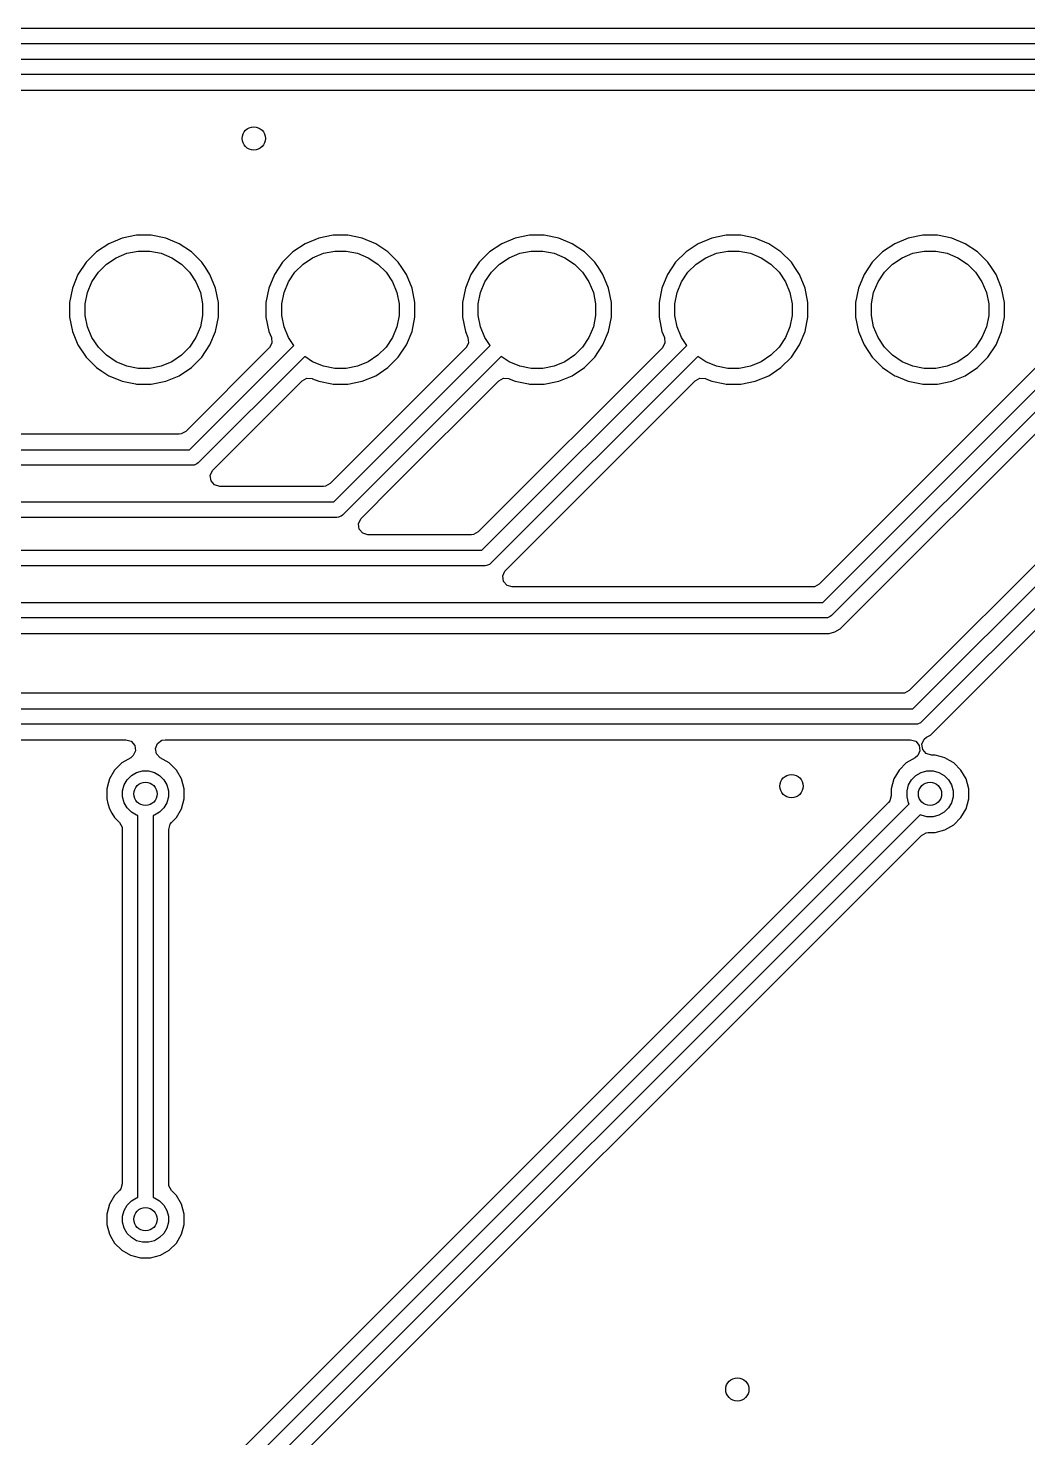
# Model space of a CAD drawing. Header units: inches. Extents: x 2.9 to 6.6, y -4.54 to -2.01.
# Drawn here: x 5.015 to 5.524, y -2.741 to -2.024 of the extents above; entities that cross this region are included whole.
import ezdxf

# ---------------------------------------------------------------- set-up
doc = ezdxf.new("R2010")
doc.units = ezdxf.units.IN
doc.header["$MEASUREMENT"] = 0
doc.layers.add('BLACK', color=7, linetype='CONTINUOUS')

msp = doc.modelspace()

# ---------------------------------------------------------------- linework, layer by layer
at = {"layer": 'BLACK', "linetype": 'CONTINUOUS'}
for p, q in [((3.4685, -2.02362), (6.33465, -2.02362)), ((6.33301, -2.0315), (3.47013, -2.0315)), ((3.69843, -2.03937), (6.25039, -2.03937)), ((6.24876, -2.04724), (3.70006, -2.04724)), ((4.34118, -2.05514), (6.24347, -2.05514)), ((5.06296, -2.13049), (5.05607, -2.13335)), ((5.07028, -2.12904), (5.06296, -2.13049)), ((5.06296, -2.13049), (5.06296, -2.13049)), ((5.07775, -2.12904), (5.07028, -2.12904)), ((5.07028, -2.12904), (5.07028, -2.12904)), ((5.08507, -2.13049), (5.07775, -2.12904)), ((5.07775, -2.12904), (5.07775, -2.12904)), ((5.09197, -2.13335), (5.08507, -2.13049)), ((5.08507, -2.13049), (5.08507, -2.13049)), ((5.16296, -2.13049), (5.15607, -2.13335)), ((5.17028, -2.12904), (5.16296, -2.13049)), ((5.16296, -2.13049), (5.16296, -2.13049)), ((5.17775, -2.12904), (5.17028, -2.12904)), ((5.17028, -2.12904), (5.17028, -2.12904)), ((5.18507, -2.13049), (5.17775, -2.12904)), ((5.17775, -2.12904), (5.17775, -2.12904)), ((5.19197, -2.13335), (5.18507, -2.13049)), ((5.18507, -2.13049), (5.18507, -2.13049)), ((5.26296, -2.13049), (5.25607, -2.13335)), ((5.27028, -2.12904), (5.26296, -2.13049)), ((5.26296, -2.13049), (5.26296, -2.13049)), ((5.27775, -2.12904), (5.27028, -2.12904)), ((5.27028, -2.12904), (5.27028, -2.12904)), ((5.28507, -2.13049), (5.27775, -2.12904)), ((5.27775, -2.12904), (5.27775, -2.12904)), ((5.29197, -2.13335), (5.28507, -2.13049)), ((5.28507, -2.13049), (5.28507, -2.13049)), ((5.36296, -2.13049), (5.35607, -2.13335)), ((5.37028, -2.12904), (5.36296, -2.13049)), ((5.36296, -2.13049), (5.36296, -2.13049)), ((5.37775, -2.12904), (5.37028, -2.12904)), ((5.37028, -2.12904), (5.37028, -2.12904)), ((5.38507, -2.13049), (5.37775, -2.12904)), ((5.37775, -2.12904), (5.37775, -2.12904)), ((5.39197, -2.13335), (5.38507, -2.13049)), ((5.38507, -2.13049), (5.38507, -2.13049)), ((5.46296, -2.13049), (5.45607, -2.13335)), ((5.47028, -2.12904), (5.46296, -2.13049)), ((5.46296, -2.13049), (5.46296, -2.13049)), ((5.47775, -2.12904), (5.47028, -2.12904)), ((5.47028, -2.12904), (5.47028, -2.12904)), ((5.48507, -2.13049), (5.47775, -2.12904)), ((5.47775, -2.12904), (5.47775, -2.12904)), ((5.49197, -2.13335), (5.48507, -2.13049)), ((5.48507, -2.13049), (5.48507, -2.13049)), ((5.04986, -2.1375), (5.04458, -2.14277)), ((5.05607, -2.13335), (5.04986, -2.1375)), ((5.05987, -2.14047), (5.06531, -2.13822)), ((5.06531, -2.13822), (5.07108, -2.13707)), ((5.07108, -2.13707), (5.07696, -2.13707)), ((5.07696, -2.13707), (5.08272, -2.13822)), ((5.08272, -2.13822), (5.08816, -2.14047)), ((5.09817, -2.1375), (5.09197, -2.13335)), ((5.10345, -2.14277), (5.09817, -2.1375)), ((5.14986, -2.1375), (5.14458, -2.14277)), ((5.15607, -2.13335), (5.14986, -2.1375)), ((5.15987, -2.14047), (5.16531, -2.13822)), ((5.16531, -2.13822), (5.17108, -2.13707)), ((5.17108, -2.13707), (5.17696, -2.13707)), ((5.17696, -2.13707), (5.18272, -2.13822)), ((5.18272, -2.13822), (5.18816, -2.14047)), ((5.19817, -2.1375), (5.19197, -2.13335)), ((5.20345, -2.14277), (5.19817, -2.1375)), ((5.24986, -2.1375), (5.24458, -2.14277)), ((5.25607, -2.13335), (5.24986, -2.1375)), ((5.25987, -2.14047), (5.26531, -2.13822)), ((5.26531, -2.13822), (5.27108, -2.13707)), ((5.27108, -2.13707), (5.27696, -2.13707)), ((5.27696, -2.13707), (5.28272, -2.13822)), ((5.28272, -2.13822), (5.28816, -2.14047)), ((5.29817, -2.1375), (5.29197, -2.13335)), ((5.30345, -2.14277), (5.29817, -2.1375)), ((5.34986, -2.1375), (5.34458, -2.14277)), ((5.35607, -2.13335), (5.34986, -2.1375)), ((5.35987, -2.14047), (5.36531, -2.13822)), ((5.36531, -2.13822), (5.37108, -2.13707)), ((5.37108, -2.13707), (5.37696, -2.13707)), ((5.37696, -2.13707), (5.38272, -2.13822)), ((5.38272, -2.13822), (5.38816, -2.14047)), ((5.39817, -2.1375), (5.39197, -2.13335)), ((5.40345, -2.14277), (5.39817, -2.1375)), ((5.44986, -2.1375), (5.44458, -2.14277)), ((5.45607, -2.13335), (5.44986, -2.1375)), ((5.45987, -2.14047), (5.46531, -2.13822)), ((5.46531, -2.13822), (5.47108, -2.13707)), ((5.47108, -2.13707), (5.47696, -2.13707)), ((5.47696, -2.13707), (5.48272, -2.13822)), ((5.48272, -2.13822), (5.48816, -2.14047)), ((5.49817, -2.1375), (5.49197, -2.13335)), ((5.50345, -2.14277), (5.49817, -2.1375)), ((5.04458, -2.14277), (5.04043, -2.14898)), ((5.05083, -2.1479), (5.05498, -2.14374)), ((5.05498, -2.14374), (5.05987, -2.14047)), ((5.08816, -2.14047), (5.09305, -2.14374)), ((5.09305, -2.14374), (5.09721, -2.1479)), ((5.10526, -2.14549), (5.10345, -2.14277)), ((5.1076, -2.14898), (5.10526, -2.14549)), ((5.14458, -2.14277), (5.14043, -2.14898)), ((5.15083, -2.1479), (5.15498, -2.14374)), ((5.15498, -2.14374), (5.15987, -2.14047)), ((5.18816, -2.14047), (5.19305, -2.14374)), ((5.19305, -2.14374), (5.19721, -2.1479)), ((5.20526, -2.14549), (5.20345, -2.14277)), ((5.2076, -2.14898), (5.20526, -2.14549)), ((5.24458, -2.14277), (5.24043, -2.14898)), ((5.25083, -2.1479), (5.25498, -2.14374)), ((5.25498, -2.14374), (5.25987, -2.14047)), ((5.28816, -2.14047), (5.29305, -2.14374)), ((5.29305, -2.14374), (5.29721, -2.1479)), ((5.30526, -2.14549), (5.30345, -2.14277)), ((5.3076, -2.14898), (5.30526, -2.14549)), ((5.34458, -2.14277), (5.34043, -2.14898)), ((5.35083, -2.1479), (5.35498, -2.14374)), ((5.35498, -2.14374), (5.35987, -2.14047)), ((5.38816, -2.14047), (5.39305, -2.14374)), ((5.39305, -2.14374), (5.39721, -2.1479)), ((5.40526, -2.14549), (5.40345, -2.14277)), ((5.4076, -2.14898), (5.40526, -2.14549)), ((5.44458, -2.14277), (5.44043, -2.14898)), ((5.45083, -2.1479), (5.45498, -2.14374)), ((5.45498, -2.14374), (5.45987, -2.14047)), ((5.48816, -2.14047), (5.49305, -2.14374)), ((5.49305, -2.14374), (5.49721, -2.1479)), ((5.50526, -2.14549), (5.50345, -2.14277)), ((5.5076, -2.14898), (5.50526, -2.14549)), ((5.04043, -2.14898), (5.03758, -2.15588)), ((5.04756, -2.15279), (5.05083, -2.1479)), ((5.09721, -2.1479), (5.10047, -2.15279)), ((5.11045, -2.15588), (5.1076, -2.14898)), ((5.14043, -2.14898), (5.13758, -2.15588)), ((5.14756, -2.15279), (5.15083, -2.1479)), ((5.19721, -2.1479), (5.20047, -2.15279)), ((5.21045, -2.15588), (5.2076, -2.14898)), ((5.24043, -2.14898), (5.23758, -2.15588)), ((5.24756, -2.15279), (5.25083, -2.1479)), ((5.29721, -2.1479), (5.30047, -2.15279)), ((5.31045, -2.15588), (5.3076, -2.14898)), ((5.34043, -2.14898), (5.33758, -2.15588)), ((5.34756, -2.15279), (5.35083, -2.1479)), ((5.39721, -2.1479), (5.40047, -2.15279)), ((5.41045, -2.15588), (5.4076, -2.14898)), ((5.44043, -2.14898), (5.43758, -2.15588)), ((5.44756, -2.15279), (5.45083, -2.1479)), ((5.49721, -2.1479), (5.50047, -2.15279)), ((5.51045, -2.15588), (5.5076, -2.14898)), ((5.03758, -2.15588), (5.03612, -2.1632)), ((5.03758, -2.15588), (5.03758, -2.15588)), ((5.04416, -2.16399), (5.04531, -2.15822)), ((5.04531, -2.15822), (5.04756, -2.15279)), ((5.10047, -2.15279), (5.10272, -2.15822)), ((5.10272, -2.15822), (5.10387, -2.16399)), ((5.11191, -2.1632), (5.11045, -2.15588)), ((5.11045, -2.15588), (5.11045, -2.15588)), ((5.13758, -2.15588), (5.13612, -2.1632)), ((5.13758, -2.15588), (5.13758, -2.15588)), ((5.14416, -2.16399), (5.14531, -2.15822)), ((5.14531, -2.15822), (5.14756, -2.15279)), ((5.20047, -2.15279), (5.20272, -2.15822)), ((5.20272, -2.15822), (5.20387, -2.16399)), ((5.21191, -2.1632), (5.21045, -2.15588)), ((5.21045, -2.15588), (5.21045, -2.15588)), ((5.23758, -2.15588), (5.23612, -2.1632)), ((5.23758, -2.15588), (5.23758, -2.15588)), ((5.24416, -2.16399), (5.24531, -2.15822)), ((5.24531, -2.15822), (5.24756, -2.15279)), ((5.30047, -2.15279), (5.30272, -2.15822)), ((5.30272, -2.15822), (5.30387, -2.16399)), ((5.31191, -2.1632), (5.31045, -2.15588)), ((5.31045, -2.15588), (5.31045, -2.15588)), ((5.33758, -2.15588), (5.33612, -2.1632)), ((5.33758, -2.15588), (5.33758, -2.15588)), ((5.34416, -2.16399), (5.34531, -2.15822)), ((5.34531, -2.15822), (5.34756, -2.15279)), ((5.40047, -2.15279), (5.40272, -2.15822)), ((5.40272, -2.15822), (5.40387, -2.16399)), ((5.41191, -2.1632), (5.41045, -2.15588)), ((5.41045, -2.15588), (5.41045, -2.15588)), ((5.43758, -2.15588), (5.43612, -2.1632)), ((5.43758, -2.15588), (5.43758, -2.15588)), ((5.44416, -2.16399), (5.44531, -2.15822)), ((5.44531, -2.15822), (5.44756, -2.15279)), ((5.50047, -2.15279), (5.50272, -2.15822)), ((5.50272, -2.15822), (5.50387, -2.16399)), ((5.51191, -2.1632), (5.51045, -2.15588)), ((5.51045, -2.15588), (5.51045, -2.15588)), ((5.03612, -2.1632), (5.03612, -2.17066)), ((5.04416, -2.16987), (5.04416, -2.16399)), ((5.10387, -2.16399), (5.10387, -2.16987)), ((5.11191, -2.17066), (5.11191, -2.1632)), ((5.11191, -2.1632), (5.11191, -2.1632)), ((5.11191, -2.1632), (5.11191, -2.1632)), ((5.13612, -2.1632), (5.13612, -2.17066)), ((5.14416, -2.16987), (5.14416, -2.16399)), ((5.20387, -2.16399), (5.20387, -2.16987)), ((5.21191, -2.17066), (5.21191, -2.1632)), ((5.21191, -2.1632), (5.21191, -2.1632)), ((5.21191, -2.1632), (5.21191, -2.1632)), ((5.23612, -2.1632), (5.23612, -2.17066)), ((5.24416, -2.16987), (5.24416, -2.16399)), ((5.30387, -2.16399), (5.30387, -2.16987)), ((5.31191, -2.17066), (5.31191, -2.1632)), ((5.31191, -2.1632), (5.31191, -2.1632)), ((5.31191, -2.1632), (5.31191, -2.1632)), ((5.33612, -2.1632), (5.33612, -2.17066)), ((5.34416, -2.16987), (5.34416, -2.16399)), ((5.40387, -2.16399), (5.40387, -2.16987)), ((5.41191, -2.17066), (5.41191, -2.1632)), ((5.41191, -2.1632), (5.41191, -2.1632)), ((5.41191, -2.1632), (5.41191, -2.1632)), ((5.43612, -2.1632), (5.43612, -2.17066)), ((5.44416, -2.16987), (5.44416, -2.16399)), ((5.50387, -2.16399), (5.50387, -2.16987)), ((5.51191, -2.17066), (5.51191, -2.1632)), ((5.51191, -2.1632), (5.51191, -2.1632)), ((5.51191, -2.1632), (5.51191, -2.1632)), ((5.03612, -2.17066), (5.03758, -2.17798)), ((5.04531, -2.17564), (5.04416, -2.16987)), ((5.10387, -2.16987), (5.10272, -2.17564)), ((5.11045, -2.17798), (5.11191, -2.17066)), ((5.13612, -2.17066), (5.13758, -2.17798)), ((5.14531, -2.17564), (5.14416, -2.16987)), ((5.20387, -2.16987), (5.20272, -2.17564)), ((5.21045, -2.17798), (5.21191, -2.17066)), ((5.23612, -2.17066), (5.23758, -2.17798)), ((5.24531, -2.17564), (5.24416, -2.16987)), ((5.30387, -2.16987), (5.30272, -2.17564)), ((5.31045, -2.17798), (5.31191, -2.17066)), ((5.33612, -2.17066), (5.33758, -2.17798)), ((5.34531, -2.17564), (5.34416, -2.16987)), ((5.40387, -2.16987), (5.40272, -2.17564)), ((5.41045, -2.17798), (5.41191, -2.17066)), ((5.43612, -2.17066), (5.43758, -2.17798)), ((5.44531, -2.17564), (5.44416, -2.16987)), ((5.50387, -2.16987), (5.50272, -2.17564)), ((5.51045, -2.17798), (5.51191, -2.17066)), ((5.03758, -2.17798), (5.03758, -2.17798)), ((5.03758, -2.17798), (5.04043, -2.18488)), ((5.04756, -2.18107), (5.04531, -2.17564)), ((5.05083, -2.18596), (5.04756, -2.18107)), ((5.10047, -2.18107), (5.09721, -2.18596)), ((5.10272, -2.17564), (5.10047, -2.18107)), ((5.1076, -2.18488), (5.11045, -2.17798)), ((5.13758, -2.17798), (5.13758, -2.17798)), ((5.13758, -2.17798), (5.13886, -2.18109)), ((5.13886, -2.18109), (5.13916, -2.18382)), ((5.14756, -2.18107), (5.14531, -2.17564)), ((5.15026, -2.18512), (5.14756, -2.18107)), ((5.20047, -2.18107), (5.19721, -2.18596)), ((5.20272, -2.17564), (5.20047, -2.18107)), ((5.2076, -2.18488), (5.21045, -2.17798)), ((5.23758, -2.17798), (5.23758, -2.17798)), ((5.23758, -2.17798), (5.23886, -2.18109)), ((5.23886, -2.18109), (5.23916, -2.18382)), ((5.24756, -2.18107), (5.24531, -2.17564)), ((5.25026, -2.18512), (5.24756, -2.18107)), ((5.30047, -2.18107), (5.29721, -2.18596)), ((5.30272, -2.17564), (5.30047, -2.18107)), ((5.3076, -2.18488), (5.31045, -2.17798)), ((5.33758, -2.17798), (5.33758, -2.17798)), ((5.33758, -2.17798), (5.33886, -2.18109)), ((5.33886, -2.18109), (5.33916, -2.18382)), ((5.34756, -2.18107), (5.34531, -2.17564)), ((5.35026, -2.18512), (5.34756, -2.18107)), ((5.40047, -2.18107), (5.39721, -2.18596)), ((5.40272, -2.17564), (5.40047, -2.18107)), ((5.4076, -2.18488), (5.41045, -2.17798)), ((5.43758, -2.17798), (5.43758, -2.17798)), ((5.43758, -2.17798), (5.44043, -2.18488)), ((5.44756, -2.18107), (5.44531, -2.17564)), ((5.45083, -2.18596), (5.44756, -2.18107)), ((5.50047, -2.18107), (5.49721, -2.18596)), ((5.50272, -2.17564), (5.50047, -2.18107)), ((5.5076, -2.18488), (5.51045, -2.17798)), ((5.04043, -2.18488), (5.04458, -2.19108)), ((5.05498, -2.19012), (5.05083, -2.18596)), ((5.09721, -2.18596), (5.09305, -2.19012)), ((5.13781, -2.18641), (5.09535, -2.22887)), ((5.09719, -2.23819), (5.15026, -2.18512)), ((5.10345, -2.19108), (5.1076, -2.18488)), ((5.13793, -2.18628), (5.13781, -2.18641)), ((5.13916, -2.18382), (5.13793, -2.18628)), ((5.23781, -2.18641), (5.16877, -2.25544)), ((5.17061, -2.26476), (5.25026, -2.18512)), ((5.19721, -2.18596), (5.19305, -2.19012)), ((5.20345, -2.19108), (5.2076, -2.18488)), ((5.23793, -2.18628), (5.23781, -2.18641)), ((5.23916, -2.18382), (5.23793, -2.18628)), ((5.33781, -2.18641), (5.24417, -2.28005)), ((5.24601, -2.28937), (5.35026, -2.18512)), ((5.29721, -2.18596), (5.29305, -2.19012)), ((5.30345, -2.19108), (5.3076, -2.18488)), ((5.33793, -2.18628), (5.33781, -2.18641)), ((5.33916, -2.18382), (5.33793, -2.18628)), ((5.39721, -2.18596), (5.39305, -2.19012)), ((5.40345, -2.19108), (5.4076, -2.18488)), ((5.53781, -2.18641), (5.41759, -2.30662)), ((5.41943, -2.31594), (5.55026, -2.18512)), ((5.44043, -2.18488), (5.44458, -2.19108)), ((5.45498, -2.19012), (5.45083, -2.18596)), ((5.63781, -2.18641), (5.46346, -2.36076)), ((5.4653, -2.37008), (5.65026, -2.18512)), ((5.49721, -2.18596), (5.49305, -2.19012)), ((5.50345, -2.19108), (5.5076, -2.18488)), ((5.04458, -2.19108), (5.04986, -2.19636)), ((5.05987, -2.19339), (5.05498, -2.19012)), ((5.06531, -2.19564), (5.05987, -2.19339)), ((5.07108, -2.19678), (5.06531, -2.19564)), ((5.08272, -2.19564), (5.07696, -2.19678)), ((5.08816, -2.19339), (5.08272, -2.19564)), ((5.09305, -2.19012), (5.08816, -2.19339)), ((5.09817, -2.19636), (5.10345, -2.19108)), ((5.15583, -2.19068), (5.1016, -2.24491)), ((5.15987, -2.19339), (5.15583, -2.19068)), ((5.16531, -2.19564), (5.15987, -2.19339)), ((5.17108, -2.19678), (5.16531, -2.19564)), ((5.25583, -2.19068), (5.17503, -2.27148)), ((5.18272, -2.19564), (5.17696, -2.19678)), ((5.18816, -2.19339), (5.18272, -2.19564)), ((5.19305, -2.19012), (5.18816, -2.19339)), ((5.19817, -2.19636), (5.20345, -2.19108)), ((5.35583, -2.19068), (5.25042, -2.29609)), ((5.25987, -2.19339), (5.25583, -2.19068)), ((5.26531, -2.19564), (5.25987, -2.19339)), ((5.27108, -2.19678), (5.26531, -2.19564)), ((5.28272, -2.19564), (5.27696, -2.19678)), ((5.28816, -2.19339), (5.28272, -2.19564)), ((5.29305, -2.19012), (5.28816, -2.19339)), ((5.29817, -2.19636), (5.30345, -2.19108)), ((5.35987, -2.19339), (5.35583, -2.19068)), ((5.36531, -2.19564), (5.35987, -2.19339)), ((5.37108, -2.19678), (5.36531, -2.19564)), ((5.38272, -2.19564), (5.37696, -2.19678)), ((5.38816, -2.19339), (5.38272, -2.19564)), ((5.39305, -2.19012), (5.38816, -2.19339)), ((5.39817, -2.19636), (5.40345, -2.19108)), ((5.55583, -2.19068), (5.42385, -2.32267)), ((5.44458, -2.19108), (5.44986, -2.19636)), ((5.45987, -2.19339), (5.45498, -2.19012)), ((5.46531, -2.19564), (5.45987, -2.19339)), ((5.47108, -2.19678), (5.46531, -2.19564)), ((5.65583, -2.19068), (5.46971, -2.3768)), ((5.48272, -2.19564), (5.47696, -2.19678)), ((5.48816, -2.19339), (5.48272, -2.19564)), ((5.49305, -2.19012), (5.48816, -2.19339)), ((5.49817, -2.19636), (5.50345, -2.19108)), ((5.04986, -2.19636), (5.05261, -2.1982)), ((5.05261, -2.1982), (5.05607, -2.20051)), ((5.05607, -2.20051), (5.05607, -2.20051)), ((5.05607, -2.20051), (5.05607, -2.20051)), ((5.05607, -2.20051), (5.05674, -2.20079)), ((5.05674, -2.20079), (5.06296, -2.20337)), ((5.07696, -2.19678), (5.07108, -2.19678)), ((5.08507, -2.20337), (5.09197, -2.20051)), ((5.09197, -2.20051), (5.09817, -2.19636)), ((5.15454, -2.20314), (5.15695, -2.20182)), ((5.15695, -2.20182), (5.1597, -2.20202)), ((5.1597, -2.20202), (5.15986, -2.20208)), ((5.15986, -2.20208), (5.16296, -2.20337)), ((5.17696, -2.19678), (5.17108, -2.19678)), ((5.18507, -2.20337), (5.19197, -2.20051)), ((5.19197, -2.20051), (5.19817, -2.19636)), ((5.25454, -2.20314), (5.25695, -2.20182)), ((5.25695, -2.20182), (5.2597, -2.20202)), ((5.2597, -2.20202), (5.25986, -2.20208)), ((5.25986, -2.20208), (5.26296, -2.20337)), ((5.27696, -2.19678), (5.27108, -2.19678)), ((5.28507, -2.20337), (5.29197, -2.20051)), ((5.29197, -2.20051), (5.29817, -2.19636)), ((5.35454, -2.20314), (5.35695, -2.20182)), ((5.35695, -2.20182), (5.3597, -2.20202)), ((5.3597, -2.20202), (5.35986, -2.20208)), ((5.35986, -2.20208), (5.36296, -2.20337)), ((5.37696, -2.19678), (5.37108, -2.19678)), ((5.38507, -2.20337), (5.39197, -2.20051)), ((5.39197, -2.20051), (5.39817, -2.19636)), ((5.44986, -2.19636), (5.45261, -2.1982)), ((5.45261, -2.1982), (5.45607, -2.20051)), ((5.45607, -2.20051), (5.45607, -2.20051)), ((5.45607, -2.20051), (5.45607, -2.20051)), ((5.45607, -2.20051), (5.45674, -2.20079)), ((5.45674, -2.20079), (5.46296, -2.20337)), ((5.47696, -2.19678), (5.47108, -2.19678)), ((5.48507, -2.20337), (5.49197, -2.20051)), ((5.49197, -2.20051), (5.49817, -2.19636)), ((5.06296, -2.20337), (5.06968, -2.2047)), ((5.06968, -2.2047), (5.07028, -2.20482)), ((5.07028, -2.20482), (5.07028, -2.20482)), ((5.07028, -2.20482), (5.07028, -2.20482)), ((5.07028, -2.20482), (5.07775, -2.20482)), ((5.07775, -2.20482), (5.08507, -2.20337)), ((5.07775, -2.20482), (5.07775, -2.20482)), ((5.11814, -2.23953), (5.15454, -2.20314)), ((5.16296, -2.20337), (5.16968, -2.2047)), ((5.16968, -2.2047), (5.17028, -2.20482)), ((5.17028, -2.20482), (5.17028, -2.20482)), ((5.17028, -2.20482), (5.17028, -2.20482)), ((5.17028, -2.20482), (5.17775, -2.20482)), ((5.17775, -2.20482), (5.18507, -2.20337)), ((5.17775, -2.20482), (5.17775, -2.20482)), ((5.20158, -2.2561), (5.25454, -2.20314)), ((5.26296, -2.20337), (5.26968, -2.2047)), ((5.26968, -2.2047), (5.27028, -2.20482)), ((5.27028, -2.20482), (5.27028, -2.20482)), ((5.27028, -2.20482), (5.27028, -2.20482)), ((5.27028, -2.20482), (5.27775, -2.20482)), ((5.27775, -2.20482), (5.28507, -2.20337)), ((5.27775, -2.20482), (5.27775, -2.20482)), ((5.28205, -2.27562), (5.35454, -2.20314)), ((5.36296, -2.20337), (5.36968, -2.2047)), ((5.36968, -2.2047), (5.37028, -2.20482)), ((5.37028, -2.20482), (5.37028, -2.20482)), ((5.37028, -2.20482), (5.37028, -2.20482)), ((5.37028, -2.20482), (5.37775, -2.20482)), ((5.37775, -2.20482), (5.38507, -2.20337)), ((5.37775, -2.20482), (5.37775, -2.20482)), ((5.43053, -2.32715), (5.55454, -2.20314)), ((5.46296, -2.20337), (5.46968, -2.2047)), ((5.46968, -2.2047), (5.47028, -2.20482)), ((5.47028, -2.20482), (5.47028, -2.20482)), ((5.47028, -2.20482), (5.47028, -2.20482)), ((5.47028, -2.20482), (5.47775, -2.20482)), ((5.4764, -2.38128), (5.65454, -2.20314)), ((5.47775, -2.20482), (5.48507, -2.20337)), ((5.47775, -2.20482), (5.47775, -2.20482)), ((5.0919, -2.2303), (4.86058, -2.2303)), ((5.09293, -2.23018), (5.0919, -2.2303)), ((5.09535, -2.22887), (5.09293, -2.23018)), ((4.85359, -2.23819), (5.09719, -2.23819)), ((5.10101, -2.2454), (5.09959, -2.24599)), ((5.1016, -2.24491), (5.10101, -2.2454)), ((5.10914, -2.24854), (5.11814, -2.23953)), ((5.09882, -2.24606), (4.85359, -2.24606)), ((5.09959, -2.24599), (5.09882, -2.24606)), ((5.10776, -2.25129), (5.1089, -2.24879)), ((5.10815, -2.25402), (5.10776, -2.25129)), ((5.1089, -2.24879), (5.10914, -2.24854)), ((5.10995, -2.2561), (5.10815, -2.25402)), ((5.11259, -2.25687), (5.10995, -2.2561)), ((5.16532, -2.25687), (5.11259, -2.25687)), ((5.16636, -2.25676), (5.16532, -2.25687)), ((5.16877, -2.25544), (5.16636, -2.25676)), ((5.18453, -2.27314), (5.20158, -2.2561)), ((4.82406, -2.26476), (5.17061, -2.26476)), ((5.17224, -2.27264), (4.82406, -2.27264)), ((5.17301, -2.27256), (5.17224, -2.27264)), ((5.17443, -2.27197), (5.17301, -2.27256)), ((5.17503, -2.27148), (5.17443, -2.27197)), ((5.18315, -2.2759), (5.1843, -2.2734)), ((5.1843, -2.2734), (5.18453, -2.27314)), ((5.18354, -2.27862), (5.18315, -2.2759)), ((5.18535, -2.2807), (5.18354, -2.27862)), ((5.18799, -2.28148), (5.18535, -2.2807)), ((5.24072, -2.28148), (5.18799, -2.28148)), ((5.24175, -2.28136), (5.24072, -2.28148)), ((5.24417, -2.28005), (5.24175, -2.28136)), ((5.25796, -2.29972), (5.28205, -2.27562)), ((4.8526, -2.28937), (5.24601, -2.28937)), ((5.25042, -2.29609), (5.24983, -2.29658)), ((5.24764, -2.29724), (4.8526, -2.29724)), ((5.24841, -2.29717), (5.24764, -2.29724)), ((5.24983, -2.29658), (5.24841, -2.29717)), ((5.25658, -2.30247), (5.25772, -2.29997)), ((5.25697, -2.3052), (5.25658, -2.30247)), ((5.25772, -2.29997), (5.25796, -2.29972)), ((5.25877, -2.30728), (5.25697, -2.3052)), ((5.26141, -2.30805), (5.25877, -2.30728)), ((5.41414, -2.30805), (5.26141, -2.30805)), ((5.41518, -2.30794), (5.41414, -2.30805)), ((5.41759, -2.30662), (5.41518, -2.30794)), ((4.82406, -2.31594), (5.41943, -2.31594)), ((5.42106, -2.32382), (4.82406, -2.32382)), ((5.42183, -2.32374), (5.42106, -2.32382)), ((5.42325, -2.32316), (5.42183, -2.32374)), ((5.42385, -2.32267), (5.42325, -2.32316)), ((4.83105, -2.33171), (5.42262, -2.33171)), ((5.42262, -2.33171), (5.42563, -2.33091)), ((5.42262, -2.33171), (5.42262, -2.33171)), ((5.42563, -2.33091), (5.42833, -2.32935)), ((5.42833, -2.32935), (5.43053, -2.32715)), ((5.46346, -2.36076), (5.46104, -2.36207)), ((5.46001, -2.36219), (4.9571, -2.36219)), ((5.46104, -2.36207), (5.46001, -2.36219)), ((4.95866, -2.37008), (5.4653, -2.37008)), ((5.46693, -2.37795), (4.96029, -2.37795)), ((5.4677, -2.37788), (5.46693, -2.37795)), ((5.46912, -2.37729), (5.4677, -2.37788)), ((5.46971, -2.3768), (5.46912, -2.37729)), ((5.47419, -2.38348), (5.4764, -2.38128)), ((4.98631, -2.38585), (5.06487, -2.38585)), ((5.06487, -2.38585), (5.06751, -2.38662)), ((5.06751, -2.38662), (5.06931, -2.3887)), ((5.06931, -2.3887), (5.06971, -2.39142)), ((5.07987, -2.39026), (5.0809, -2.38771)), ((5.0809, -2.38771), (5.08314, -2.38611)), ((5.08314, -2.38611), (5.08473, -2.38585)), ((5.08473, -2.38585), (5.46409, -2.38585)), ((5.46409, -2.38585), (5.46673, -2.38662)), ((5.46673, -2.38662), (5.46853, -2.3887)), ((5.46853, -2.3887), (5.46892, -2.39142)), ((5.46992, -2.3881), (5.47106, -2.3856)), ((5.47031, -2.39083), (5.46992, -2.3881)), ((5.47106, -2.3856), (5.47231, -2.38457)), ((5.47231, -2.38457), (5.47333, -2.38398)), ((5.47333, -2.38398), (5.47419, -2.38348)), ((5.06731, -2.39496), (5.0627, -2.39762)), ((5.06856, -2.39393), (5.06731, -2.39496)), ((5.06971, -2.39142), (5.06856, -2.39393)), ((5.08039, -2.39297), (5.07987, -2.39026)), ((5.08229, -2.39496), (5.08039, -2.39297)), ((5.0869, -2.39762), (5.08229, -2.39496)), ((5.46653, -2.39496), (5.46192, -2.39762)), ((5.46778, -2.39393), (5.46653, -2.39496)), ((5.46892, -2.39142), (5.46778, -2.39393)), ((5.47211, -2.39291), (5.47031, -2.39083)), ((5.47475, -2.39368), (5.47211, -2.39291)), ((5.47661, -2.39368), (5.47475, -2.39368)), ((5.47912, -2.39435), (5.47661, -2.39368)), ((5.48162, -2.39502), (5.47912, -2.39435)), ((5.48387, -2.39632), (5.48162, -2.39502)), ((5.48611, -2.39762), (5.48387, -2.39632)), ((5.05904, -2.40129), (5.05644, -2.40578)), ((5.0627, -2.39762), (5.05904, -2.40129)), ((5.05904, -2.40129), (5.05904, -2.40129)), ((5.0627, -2.39762), (5.0627, -2.39762)), ((5.06761, -2.40402), (5.07028, -2.40247)), ((5.07028, -2.40247), (5.07326, -2.40168)), ((5.07326, -2.40168), (5.07634, -2.40168)), ((5.07634, -2.40168), (5.07932, -2.40247)), ((5.07932, -2.40247), (5.08199, -2.40402)), ((5.09057, -2.40129), (5.0869, -2.39762)), ((5.0869, -2.39762), (5.0869, -2.39762)), ((5.0869, -2.39762), (5.0869, -2.39762)), ((5.09317, -2.40578), (5.09057, -2.40129)), ((5.45825, -2.40129), (5.45565, -2.40578)), ((5.46192, -2.39762), (5.45825, -2.40129)), ((5.45825, -2.40129), (5.45825, -2.40129)), ((5.46192, -2.39762), (5.46192, -2.39762)), ((5.46683, -2.40402), (5.4695, -2.40247)), ((5.4695, -2.40247), (5.47247, -2.40168)), ((5.47247, -2.40168), (5.47556, -2.40168)), ((5.47556, -2.40168), (5.47854, -2.40247)), ((5.47854, -2.40247), (5.48121, -2.40402)), ((5.48978, -2.40129), (5.48611, -2.39762)), ((5.49238, -2.40578), (5.48978, -2.40129)), ((5.05593, -2.40768), (5.0551, -2.41079)), ((5.0551, -2.41079), (5.0551, -2.41598)), ((5.05644, -2.40578), (5.05593, -2.40768)), ((5.06309, -2.41184), (5.06389, -2.40887)), ((5.06389, -2.40887), (5.06543, -2.4062)), ((5.06543, -2.4062), (5.06761, -2.40402)), ((5.08199, -2.40402), (5.08417, -2.4062)), ((5.08417, -2.4062), (5.08572, -2.40887)), ((5.08572, -2.40887), (5.08651, -2.41184)), ((5.09451, -2.41079), (5.09317, -2.40578)), ((5.09451, -2.41598), (5.09451, -2.41079)), ((5.45565, -2.40578), (5.45431, -2.41079)), ((5.45431, -2.41079), (5.45431, -2.41434)), ((5.46231, -2.41184), (5.4631, -2.40887)), ((5.4631, -2.40887), (5.46465, -2.4062)), ((5.46465, -2.4062), (5.46683, -2.40402)), ((5.48121, -2.40402), (5.48339, -2.4062)), ((5.48339, -2.4062), (5.48493, -2.40887)), ((5.48493, -2.40887), (5.48573, -2.41184)), ((5.49372, -2.41079), (5.49238, -2.40578)), ((5.49372, -2.41598), (5.49372, -2.41079)), ((5.45288, -2.41779), (5.01833, -2.85234)), ((5.0551, -2.41598), (5.05572, -2.41829)), ((5.06309, -2.41493), (5.06309, -2.41184)), ((5.06389, -2.41791), (5.06309, -2.41493)), ((5.06543, -2.42058), (5.06389, -2.41791)), ((5.08572, -2.41791), (5.08417, -2.42058)), ((5.08651, -2.41493), (5.08572, -2.41791)), ((5.08651, -2.41184), (5.08651, -2.41493)), ((5.09317, -2.42099), (5.09451, -2.41598)), ((5.45354, -2.41698), (5.45288, -2.41779)), ((5.45431, -2.41434), (5.45354, -2.41698)), ((5.46231, -2.41493), (5.46231, -2.41184)), ((5.4631, -2.41791), (5.46231, -2.41493)), ((5.46341, -2.41843), (5.4631, -2.41791)), ((5.48493, -2.41791), (5.48339, -2.42058)), ((5.48573, -2.41493), (5.48493, -2.41791)), ((5.48573, -2.41184), (5.48573, -2.41493)), ((5.49238, -2.42099), (5.49372, -2.41598)), ((5.02281, -2.85903), (5.46341, -2.41843)), ((5.46897, -2.424), (5.02953, -2.86344)), ((5.05572, -2.41829), (5.05644, -2.42099)), ((5.05644, -2.42099), (5.05774, -2.42324)), ((5.05774, -2.42324), (5.05904, -2.42548)), ((5.06761, -2.42276), (5.06543, -2.42058)), ((5.07028, -2.4243), (5.06761, -2.42276)), ((5.07087, -2.42445), (5.07028, -2.4243)), ((5.07087, -2.61885), (5.07087, -2.42445)), ((5.07932, -2.4243), (5.07874, -2.42445)), ((5.07874, -2.42445), (5.07874, -2.61885)), ((5.08199, -2.42276), (5.07932, -2.4243)), ((5.08417, -2.42058), (5.08199, -2.42276)), ((5.09057, -2.42548), (5.09317, -2.42099)), ((5.4695, -2.4243), (5.46897, -2.424)), ((5.47247, -2.4251), (5.4695, -2.4243)), ((5.47556, -2.4251), (5.47247, -2.4251)), ((5.47854, -2.4243), (5.47556, -2.4251)), ((5.48121, -2.42276), (5.47854, -2.4243)), ((5.48339, -2.42058), (5.48121, -2.42276)), ((5.48978, -2.42548), (5.49238, -2.42099)), ((5.05904, -2.42548), (5.05904, -2.42548)), ((5.05904, -2.42548), (5.06154, -2.42799)), ((5.06154, -2.42799), (5.06286, -2.43041)), ((5.06286, -2.43041), (5.06297, -2.43144)), ((5.06297, -2.43144), (5.06297, -2.61186)), ((5.08663, -2.43144), (5.08741, -2.4288)), ((5.08663, -2.61186), (5.08663, -2.43144)), ((5.08741, -2.4288), (5.08806, -2.42799)), ((5.08806, -2.42799), (5.09057, -2.42548)), ((5.47661, -2.43309), (5.48162, -2.43175)), ((5.48162, -2.43175), (5.48611, -2.42915)), ((5.48611, -2.42915), (5.48978, -2.42548)), ((5.03885, -2.86528), (5.46961, -2.43452)), ((5.46961, -2.43452), (5.47203, -2.4332)), ((5.47203, -2.4332), (5.47306, -2.43309)), ((5.47306, -2.43309), (5.47661, -2.43309)), ((5.47661, -2.43309), (5.47661, -2.43309)), ((5.06297, -2.61186), (5.0622, -2.6145)), ((5.08675, -2.6129), (5.08663, -2.61186)), ((5.05904, -2.61782), (5.05644, -2.62232)), ((5.06154, -2.61532), (5.05904, -2.61782)), ((5.0622, -2.6145), (5.06154, -2.61532)), ((5.06761, -2.62055), (5.07028, -2.61901)), ((5.07028, -2.61901), (5.07087, -2.61885)), ((5.07874, -2.61885), (5.07932, -2.61901)), ((5.07932, -2.61901), (5.08199, -2.62055)), ((5.08806, -2.61532), (5.08675, -2.6129)), ((5.09057, -2.61782), (5.08806, -2.61532)), ((5.09317, -2.62232), (5.09057, -2.61782)), ((5.05644, -2.62232), (5.0551, -2.62733)), ((5.06309, -2.62838), (5.06389, -2.6254)), ((5.06389, -2.6254), (5.06543, -2.62273)), ((5.06543, -2.62273), (5.06761, -2.62055)), ((5.08199, -2.62055), (5.08417, -2.62273)), ((5.08417, -2.62273), (5.08572, -2.6254)), ((5.08572, -2.6254), (5.08651, -2.62838)), ((5.09451, -2.62733), (5.09317, -2.62232)), ((5.0551, -2.62733), (5.0551, -2.63252)), ((5.0551, -2.63252), (5.05644, -2.63753)), ((5.06309, -2.63146), (5.06309, -2.62838)), ((5.06389, -2.63444), (5.06309, -2.63146)), ((5.08651, -2.63146), (5.08572, -2.63444)), ((5.08651, -2.62838), (5.08651, -2.63146)), ((5.09317, -2.63753), (5.09451, -2.63252)), ((5.09451, -2.63252), (5.09451, -2.62733)), ((5.05644, -2.63753), (5.05774, -2.63977)), ((5.05774, -2.63977), (5.05904, -2.64202)), ((5.06543, -2.63711), (5.06389, -2.63444)), ((5.06761, -2.63929), (5.06543, -2.63711)), ((5.07028, -2.64083), (5.06761, -2.63929)), ((5.08199, -2.63929), (5.07932, -2.64083)), ((5.08417, -2.63711), (5.08199, -2.63929)), ((5.08572, -2.63444), (5.08417, -2.63711)), ((5.09057, -2.64202), (5.09317, -2.63753)), ((5.05904, -2.64202), (5.0627, -2.64569)), ((5.0627, -2.64569), (5.0672, -2.64828)), ((5.07326, -2.64163), (5.07028, -2.64083)), ((5.07634, -2.64163), (5.07326, -2.64163)), ((5.07932, -2.64083), (5.07634, -2.64163)), ((5.08241, -2.64828), (5.0869, -2.64569)), ((5.0869, -2.64569), (5.09057, -2.64202)), ((5.0672, -2.64828), (5.07221, -2.64963)), ((5.07221, -2.64963), (5.07221, -2.64963)), ((5.07221, -2.64963), (5.0774, -2.64963)), ((5.0774, -2.64963), (5.08241, -2.64828)), ((5.0774, -2.64963), (5.0774, -2.64963))]:
    msp.add_line(p, q, dxfattribs=at)
at = {"layer": 'BLACK'}
for centre in [(5.12992, -2.07972), (5.40354, -2.40945), (5.0748, -2.41339), (5.47402, -2.41339), (5.0748, -2.62992), (5.37598, -2.71654)]:
    msp.add_circle(centre, 0.00591, dxfattribs=at)

doc.saveas('drawing.dxf')
